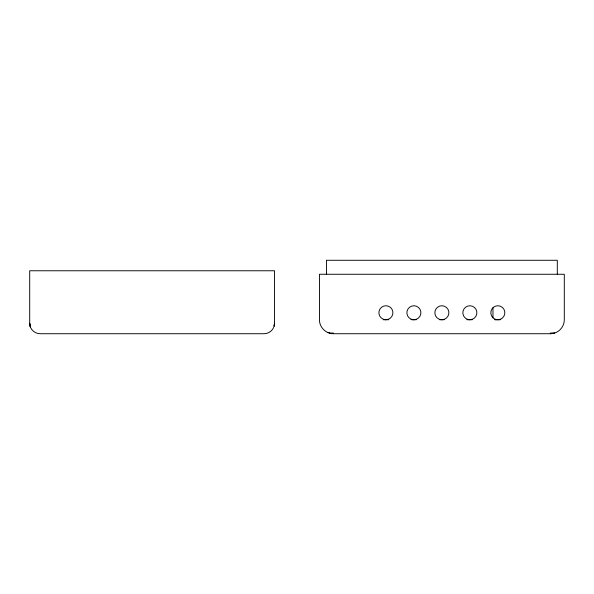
<?xml version="1.0" encoding="UTF-8"?>
<svg xmlns="http://www.w3.org/2000/svg" width="594" height="594" viewBox="0 0 594 594"><rect width="100%" height="100%" fill="white"/><g stroke="black" fill="none" stroke-linecap="round" stroke-linejoin="round"><path stroke-width="0.89" d="M274.547 323.233L274.034 326.477L274.547 323.233L274.547 270.767L29.7 270.767L29.7 323.233L30.272 326.648M274.257 325.69L274.517 324.02M273.671 327.428C272.074 331.185 268.139 333.769 264.055 333.724L40.192 333.724C36.286 333.769 32.492 331.407 30.791 327.895M554.633 333.041C560.276 331.281 564.367 325.653 564.3 319.735L564.3 274.265L319.453 274.265L319.453 319.735C319.282 327.212 325.965 333.895 333.442 333.724L550.311 333.724L554.633 333.041L550.311 333.041M553.214 333.42L550.311 333.724M410.944 319.654L412.763 319.646M494.899 319.654L496.71 319.646M383.256 319.735L388.773 319.735M412.273 319.735L416.283 319.735M439.605 319.735L444.178 319.735M466.802 319.735L472.267 319.735M494.899 319.735L499.576 319.735M327.754 332.521L329.38 332.521M329.121 333.041L333.442 333.041M498.975 319.646L500.801 319.661M330.531 333.42L331.994 333.65M30.584 327.442L30.168 326.299L30.428 327.027M30.212 326.47L29.7 323.233L29.849 325.007M557.306 274.265L557.306 260.276L326.448 260.276L326.448 274.265M492.968 307.67L492.968 317.879M497.839 319.735L497.46 319.728A7.009 6.987 0.1 0 1 491.906 309.021A7.009 6.987 0.1 0 1 503.979 309.363A7.009 6.987 0.1 0 1 497.831 319.721M469.861 319.735L469.483 319.728A7.017 6.987 0 0 1 463.914 309.029A7.017 6.987 0 0 1 475.994 309.348A7.017 6.987 0 0 1 469.861 319.721M441.877 319.735L441.498 319.728A7.017 6.987 0 0 1 435.929 309.029A7.017 6.987 0 0 1 448.01 309.348A7.017 6.987 0 0 1 441.877 319.721M413.892 319.735L413.513 319.728A7.009 6.987 0 0 1 407.952 309.029A7.009 6.987 0 0 1 420.025 309.348A7.009 6.987 0 0 1 413.899 319.721M385.907 319.735L385.528 319.728A7.009 6.987 0 0 1 379.967 309.029A7.009 6.987 0 0 1 392.047 309.355A7.009 6.987 0 0 1 385.907 319.721"/></g></svg>
